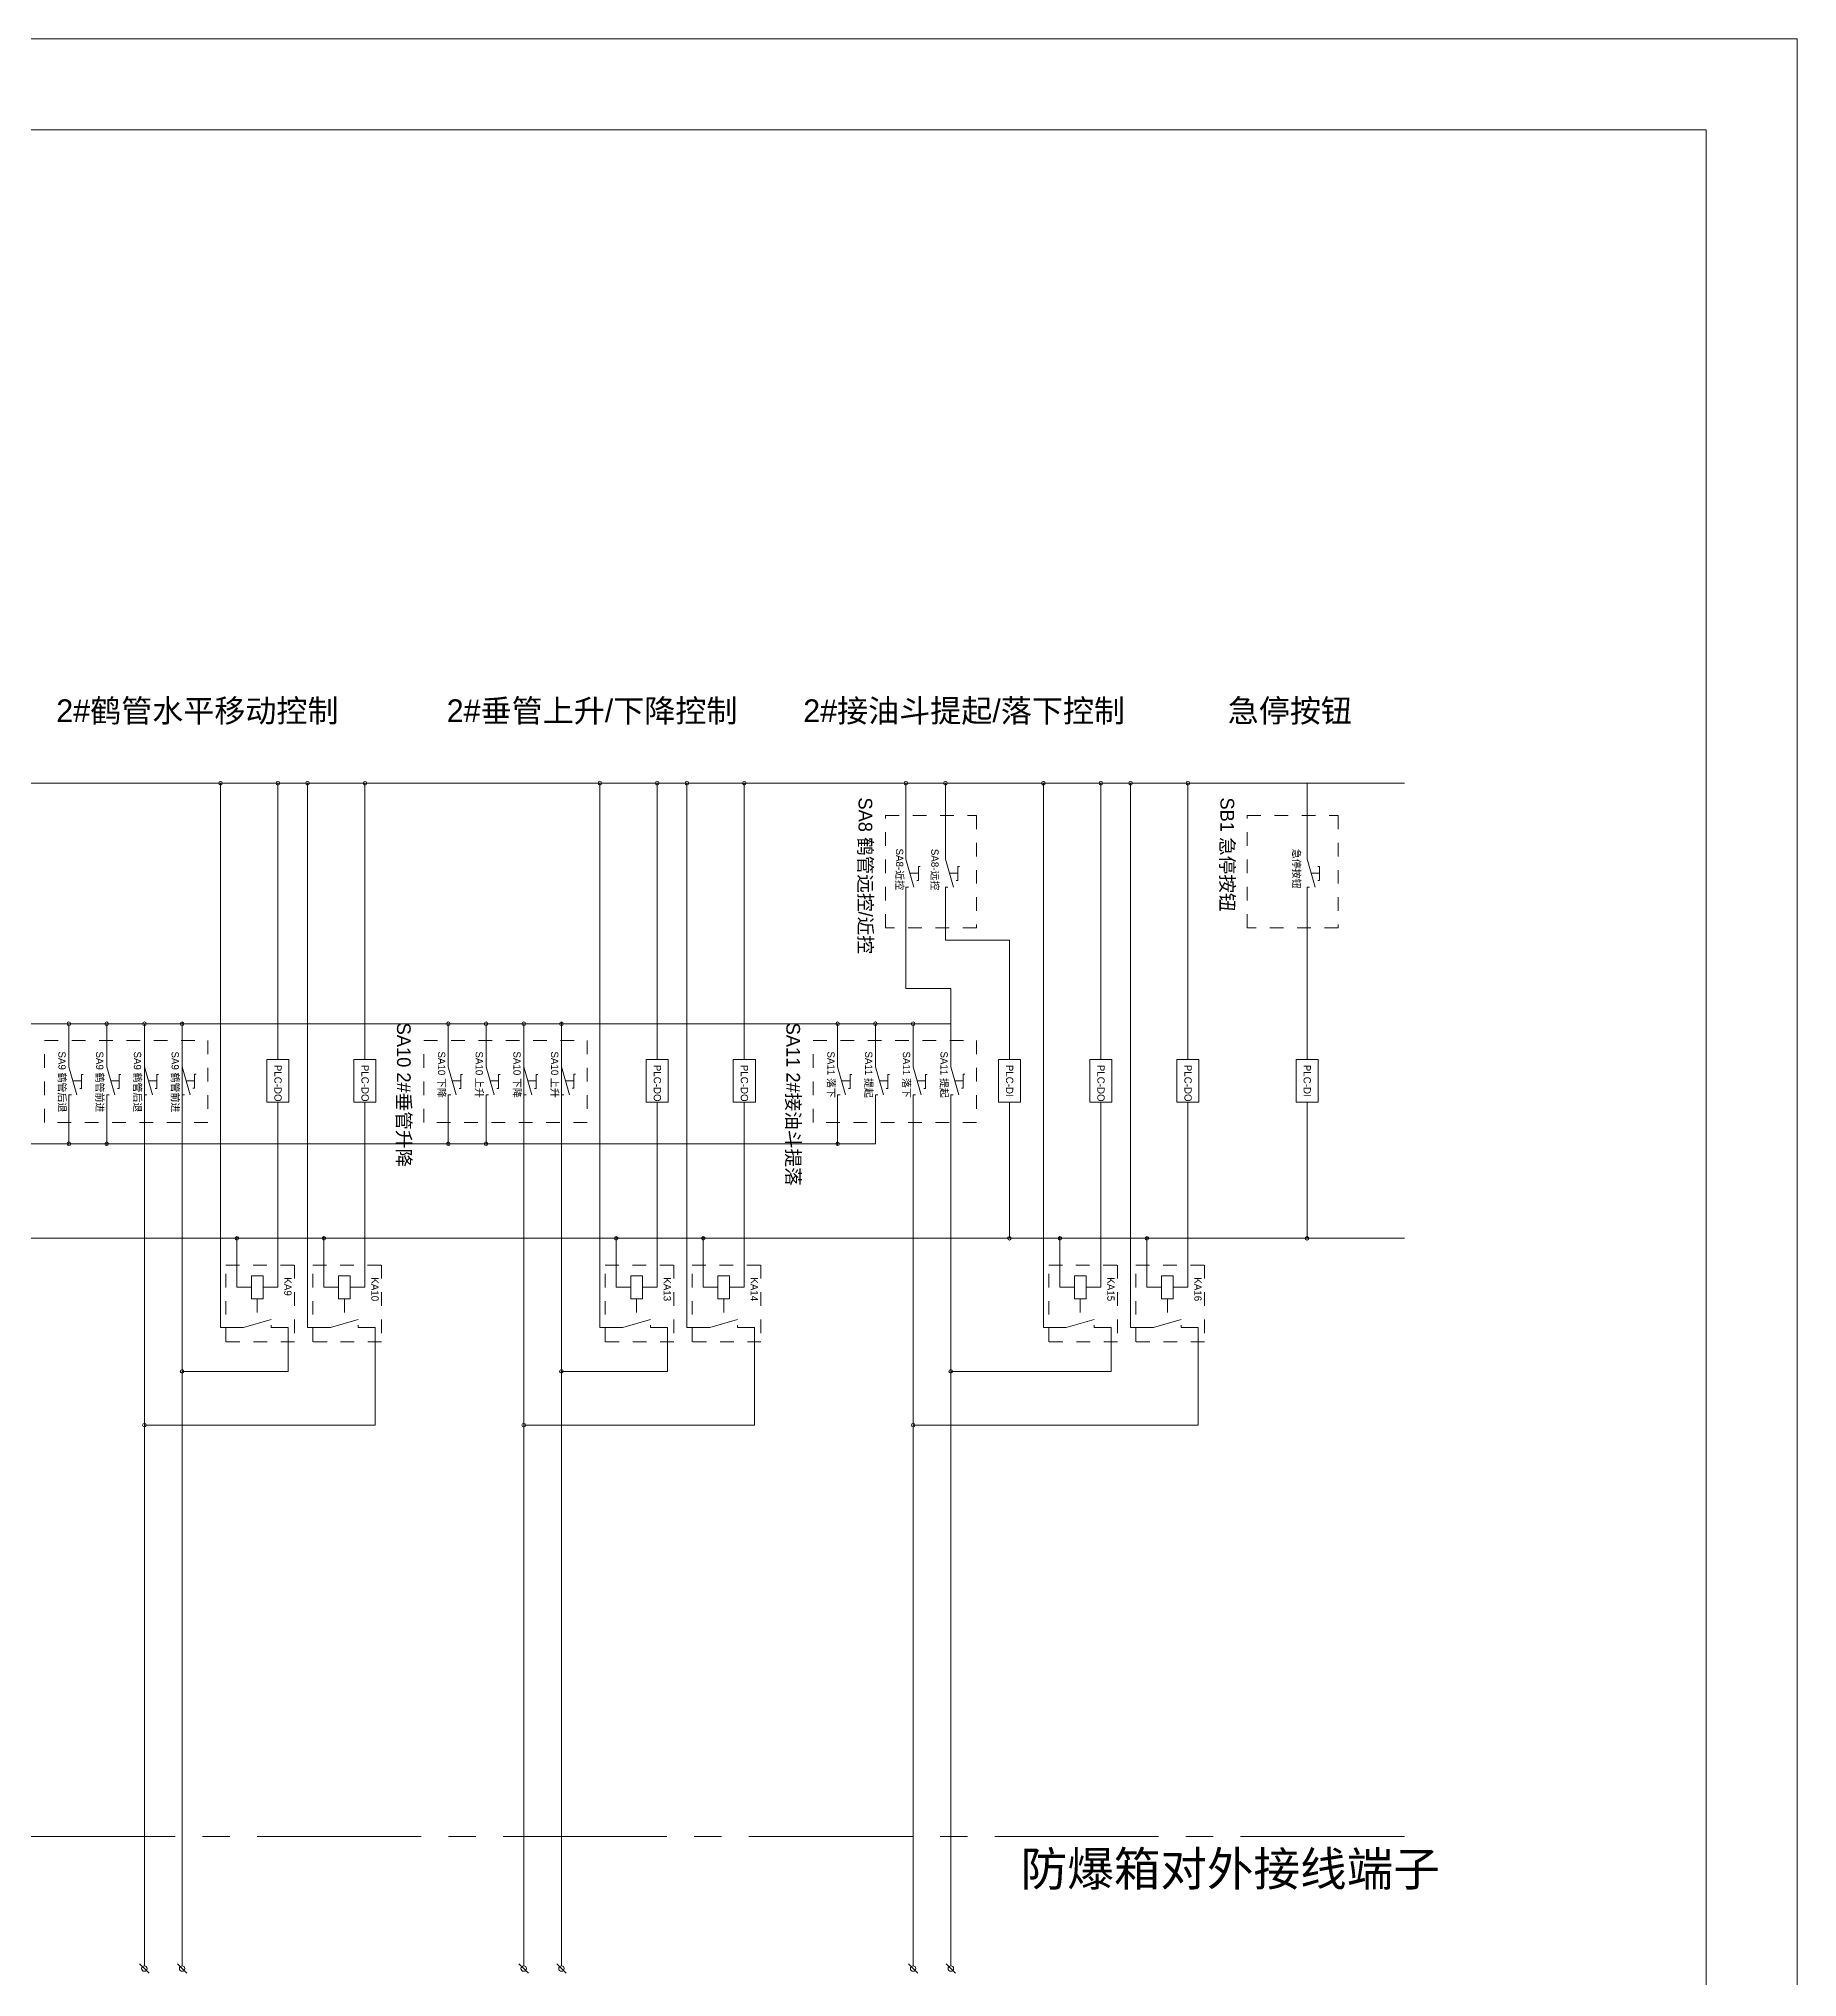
# Model space of a CAD drawing. Header units: millimetres. Extents: x 32721 to 103787, y 57624 to 127312.
# Drawn here: x 45216 to 46503, y 59004 to 60424 of the extents above; entities that cross this region are included whole.
import ezdxf

# ---------------------------------------------------------------- set-up
doc = ezdxf.new("R2010")
doc.units = ezdxf.units.MM
doc.header["$LTSCALE"] = 10
doc.linetypes.add('点画线', pattern=[18, 12, -2, 2, -2])
doc.linetypes.add('虚线', pattern=[2, 1, -1])
for name, color, linetype, lineweight in [('1轮廓实线层', 7, 'Continuous', 18), ('2细线层', 4, 'Continuous', 18), ('图框层', 7, 'Continuous', 18)]:
    doc.layers.add(name, color=color, linetype=linetype, lineweight=lineweight)
doc.styles.add('样式 1', font='SIMYOU.TTF', dxfattribs={"width": 0.75})

msp = doc.modelspace()

# ---------------------------------------------------------------- linework, layer by layer
at = {"layer": '1轮廓实线层'}
for p, q in [((42994.62, 59878.84), (46215.7, 59878.84)), ((45348.79, 59584.96), (45348.79, 59878.84)), ((45390.8, 59738.95), (45390.8, 59878.84)), ((45412.56, 59584.96), (45412.56, 59878.84)), ((45454.57, 59738.95), (45454.57, 59878.84)), ((45626.54, 59584.96), (45626.54, 59878.84)), ((45668.55, 59738.95), (45668.55, 59878.84)), ((45690.31, 59584.96), (45690.31, 59878.84)), ((45732.32, 59738.95), (45732.32, 59878.84)), ((45850.66, 59834.69), (45850.66, 59878.84)), ((45879.62, 59834.69), (45879.62, 59878.84)), ((45912.48, 59878.84), (45929.67, 59878.84)), ((45951.36, 59480.19), (45951.36, 59878.84)), ((45993.37, 59676.53), (45993.37, 59878.84)), ((46015.12, 59480.19), (46015.12, 59878.84)), ((46057.13, 59676.53), (46057.13, 59878.84)), ((46144.37, 59828.92), (46144.37, 59878.84)), ((45850.66, 59834.69), (45850.66, 59823.14)), ((45879.62, 59834.69), (45879.62, 59823.14)), ((46144.37, 59834.69), (46144.37, 59823.14)), ((45850.66, 59823.14), (45856.51, 59802.73)), ((45853.59, 59812.94), (45859.8, 59812.94)), ((45859.8, 59817.85), (45859.8, 59807.62)), ((45859.8, 59817.85), (45861.01, 59817.85)), ((45879.62, 59823.14), (45885.47, 59802.73)), ((45882.54, 59812.94), (45888.76, 59812.94)), ((45888.76, 59817.85), (45888.76, 59807.62)), ((45888.76, 59817.85), (45889.96, 59817.85)), ((46144.37, 59823.14), (46150.23, 59802.73)), ((46147.3, 59812.94), (46153.52, 59812.94)), ((46153.52, 59817.85), (46152.31, 59817.85)), ((46153.52, 59817.85), (46153.52, 59807.62)), ((45850.66, 59802.73), (45850.66, 59785.23)), ((45850.66, 59802.73), (45852.5, 59802.73)), ((45859.8, 59807.62), (45858.6, 59807.62)), ((45879.62, 59802.73), (45879.62, 59763.8)), ((45879.62, 59802.73), (45881.45, 59802.73)), ((45888.76, 59807.62), (45887.55, 59807.62)), ((46144.37, 59802.73), (46144.37, 59763.8)), ((46144.37, 59802.73), (46146.21, 59802.73)), ((46153.52, 59807.62), (46152.31, 59807.62)), ((45850.66, 59785.23), (45850.66, 59728.39)), ((45879.62, 59763.8), (45896.29, 59763.8)), ((45896.29, 59763.8), (45926.49, 59763.8)), ((45926.49, 59763.8), (45926.49, 59676.53)), ((46144.37, 59763.8), (46144.37, 59676.53)), ((45390.8, 59738.95), (45390.8, 59676.53)), ((45454.57, 59738.95), (45454.57, 59676.53)), ((45668.55, 59738.95), (45668.55, 59676.53)), ((45732.32, 59738.95), (45732.32, 59676.53)), ((45850.66, 59728.39), (45883.52, 59728.39)), ((45883.52, 59728.39), (45883.52, 59682.55)), ((45035.61, 59702.68), (45237.83, 59702.68)), ((45320.69, 59702.68), (45237.83, 59702.68)), ((45237.83, 59702.68), (45237.83, 59682.55)), ((45265.45, 59682.55), (45265.45, 59702.68)), ((45293.07, 59682.55), (45293.07, 59702.68)), ((45320.69, 59704.01), (45320.69, 59682.55)), ((45320.69, 59702.68), (45522.91, 59702.68)), ((45449.88, 59702.68), (45515.59, 59702.68)), ((45598.44, 59702.68), (45515.59, 59702.68)), ((45515.59, 59702.68), (45515.59, 59682.55)), ((45543.2, 59682.55), (45543.2, 59702.68)), ((45570.82, 59682.55), (45570.82, 59702.68)), ((45598.44, 59704.01), (45598.44, 59682.55)), ((45598.44, 59702.68), (45800.66, 59702.68)), ((45883.52, 59702.68), (45800.66, 59702.68)), ((45800.66, 59702.68), (45800.66, 59682.55)), ((45828.28, 59682.55), (45828.28, 59702.68)), ((45855.9, 59682.55), (45855.9, 59702.68)), ((45237.83, 59682.55), (45237.83, 59671)), ((45265.45, 59682.55), (45265.45, 59671)), ((45293.07, 59695.5), (45293.07, 59012.73)), ((45293.07, 59682.55), (45293.07, 59671)), ((45320.69, 59695.5), (45320.69, 59012.73)), ((45320.69, 59682.55), (45320.69, 59671)), ((45515.59, 59682.55), (45515.59, 59671)), ((45543.2, 59682.55), (45543.2, 59671)), ((45570.82, 59695.5), (45570.82, 59012.73)), ((45570.82, 59682.55), (45570.82, 59671)), ((45598.44, 59695.5), (45598.44, 59012.73)), ((45598.44, 59682.55), (45598.44, 59671)), ((45800.66, 59682.55), (45800.66, 59671)), ((45828.28, 59682.55), (45828.28, 59671)), ((45855.9, 59682.55), (45855.9, 59671)), ((45883.52, 59682.55), (45883.52, 59671)), ((45237.83, 59671), (45243.69, 59650.59)), ((45265.45, 59671), (45271.31, 59650.59)), ((45293.07, 59671), (45298.92, 59650.59)), ((45320.69, 59671), (45326.54, 59650.59)), ((45515.59, 59671), (45521.44, 59650.59)), ((45543.2, 59671), (45549.06, 59650.59)), ((45570.82, 59671), (45576.68, 59650.59)), ((45598.44, 59671), (45604.3, 59650.59)), ((45800.66, 59671), (45806.52, 59650.59)), ((45828.28, 59671), (45834.14, 59650.59)), ((45855.9, 59671), (45861.75, 59650.59)), ((45883.52, 59671), (45889.37, 59650.59)), ((45240.76, 59660.79), (45246.97, 59660.79)), ((45246.97, 59655.27), (45245.77, 59655.27)), ((45246.97, 59665.5), (45246.97, 59655.27)), ((45246.97, 59665.5), (45248.18, 59665.5)), ((45268.38, 59660.79), (45274.59, 59660.79)), ((45274.59, 59655.27), (45273.39, 59655.27)), ((45274.59, 59665.5), (45274.59, 59655.27)), ((45274.59, 59665.5), (45275.8, 59665.5)), ((45296, 59660.79), (45302.21, 59660.79)), ((45302.21, 59655.27), (45301.01, 59655.27)), ((45302.21, 59665.5), (45302.21, 59655.27)), ((45302.21, 59665.5), (45303.42, 59665.5)), ((45323.62, 59660.79), (45329.83, 59660.79)), ((45329.83, 59655.47), (45328.63, 59655.47)), ((45329.83, 59665.7), (45329.83, 59655.47)), ((45329.83, 59665.7), (45331.04, 59665.7)), ((45518.51, 59660.79), (45524.73, 59660.79)), ((45524.73, 59655.27), (45523.52, 59655.27)), ((45524.73, 59665.5), (45524.73, 59655.27)), ((45524.73, 59665.5), (45525.93, 59665.5)), ((45546.13, 59660.79), (45552.35, 59660.79)), ((45552.35, 59655.27), (45551.14, 59655.27)), ((45552.35, 59665.5), (45552.35, 59655.27)), ((45552.35, 59665.5), (45553.55, 59665.5)), ((45573.75, 59660.79), (45579.97, 59660.79)), ((45579.97, 59655.27), (45578.76, 59655.27)), ((45579.97, 59665.5), (45579.97, 59655.27)), ((45579.97, 59665.5), (45581.17, 59665.5)), ((45601.37, 59660.79), (45607.59, 59660.79)), ((45607.59, 59655.47), (45606.38, 59655.47)), ((45607.59, 59665.7), (45607.59, 59655.47)), ((45607.59, 59665.7), (45608.79, 59665.7)), ((45803.59, 59660.79), (45809.81, 59660.79)), ((45809.81, 59655.27), (45808.6, 59655.27)), ((45809.81, 59665.5), (45809.81, 59655.27)), ((45809.81, 59665.5), (45811.01, 59665.5)), ((45831.21, 59660.79), (45837.42, 59660.79)), ((45837.42, 59655.27), (45836.22, 59655.27)), ((45837.42, 59665.5), (45837.42, 59655.27)), ((45837.42, 59665.5), (45838.63, 59665.5)), ((45858.83, 59660.79), (45865.04, 59660.79)), ((45865.04, 59655.27), (45863.84, 59655.27)), ((45865.04, 59665.5), (45865.04, 59655.27)), ((45865.04, 59665.5), (45866.25, 59665.5)), ((45886.45, 59660.79), (45892.66, 59660.79)), ((45892.66, 59655.47), (45891.46, 59655.47)), ((45892.66, 59665.7), (45892.66, 59655.47)), ((45892.66, 59665.7), (45893.87, 59665.7)), ((45237.83, 59650.59), (45237.83, 59633.08)), ((45237.83, 59650.59), (45239.67, 59650.59)), ((45265.45, 59650.59), (45265.45, 59633.08)), ((45265.45, 59650.59), (45267.29, 59650.59)), ((45293.07, 59650.59), (45293.07, 59633.08)), ((45293.07, 59650.59), (45294.91, 59650.59)), ((45320.69, 59650.59), (45320.69, 59633.08)), ((45320.69, 59650.59), (45322.53, 59650.59)), ((45390.8, 59645.17), (45390.8, 59552.07)), ((45454.57, 59645.17), (45454.57, 59552.07)), ((45515.59, 59650.59), (45515.59, 59633.08)), ((45515.59, 59650.59), (45517.42, 59650.59)), ((45543.2, 59650.59), (45543.2, 59633.08)), ((45543.2, 59650.59), (45545.04, 59650.59)), ((45570.82, 59650.59), (45570.82, 59633.08)), ((45570.82, 59650.59), (45572.66, 59650.59)), ((45598.44, 59650.59), (45598.44, 59633.08)), ((45598.44, 59650.59), (45600.28, 59650.59)), ((45668.55, 59645.17), (45668.55, 59552.07)), ((45732.32, 59645.17), (45732.32, 59552.07)), ((45800.66, 59650.59), (45800.66, 59633.08)), ((45800.66, 59650.59), (45802.5, 59650.59)), ((45828.28, 59650.59), (45828.28, 59633.08)), ((45828.28, 59650.59), (45830.12, 59650.59)), ((45855.9, 59650.59), (45855.9, 59633.08)), ((45855.9, 59650.59), (45857.74, 59650.59)), ((45883.52, 59650.59), (45883.52, 59633.08)), ((45883.52, 59650.59), (45885.36, 59650.59)), ((45926.49, 59645.17), (45926.49, 59545.54)), ((45993.37, 59645.17), (45993.37, 59509.72)), ((46057.13, 59645.17), (46057.13, 59509.72)), ((46144.37, 59645.17), (46144.37, 59545.54)), ((45237.83, 59633.08), (45237.83, 59613.43)), ((45265.45, 59633.08), (45265.45, 59613.43)), ((45515.59, 59633.08), (45515.59, 59613.43)), ((45543.2, 59633.08), (45543.2, 59613.43)), ((45800.66, 59633.08), (45800.66, 59613.43)), ((45828.28, 59633.08), (45828.28, 59614.77)), ((45855.9, 59633.08), (45855.9, 59012.73)), ((45883.52, 59633.08), (45883.52, 59012.73)), ((45828.28, 59614.77), (44316.75, 59614.77)), ((45348.79, 59584.96), (45348.79, 59480.19)), ((45412.56, 59584.96), (45412.56, 59480.19)), ((45626.54, 59584.96), (45626.54, 59480.19)), ((45690.31, 59584.96), (45690.31, 59480.19)), ((46215.7, 59545.54), (43033.65, 59545.54)), ((45360.79, 59546.87), (45360.79, 59530.81)), ((45390.8, 59552.07), (45390.8, 59509.72)), ((45424.55, 59546.87), (45424.55, 59530.81)), ((45454.57, 59552.07), (45454.57, 59509.72)), ((45638.54, 59546.87), (45638.54, 59530.81)), ((45668.55, 59552.07), (45668.55, 59509.72)), ((45702.31, 59546.87), (45702.31, 59530.81)), ((45732.32, 59552.07), (45732.32, 59509.72)), ((45963.35, 59546.87), (45963.35, 59530.81)), ((46027.12, 59546.87), (46027.12, 59530.81)), ((45360.79, 59509.72), (45360.79, 59530.81)), ((45424.55, 59509.72), (45424.55, 59530.81)), ((45638.54, 59509.72), (45638.54, 59530.81)), ((45702.31, 59509.72), (45702.31, 59530.81)), ((45963.35, 59509.72), (45963.35, 59530.81)), ((46027.12, 59509.72), (46027.12, 59530.81)), ((45371.42, 59509.72), (45360.79, 59509.72)), ((45380.06, 59509.72), (45390.8, 59509.72)), ((45435.19, 59509.72), (45424.55, 59509.72)), ((45443.82, 59509.72), (45454.57, 59509.72)), ((45649.17, 59509.72), (45638.54, 59509.72)), ((45657.81, 59509.72), (45668.55, 59509.72)), ((45712.94, 59509.72), (45702.31, 59509.72)), ((45721.58, 59509.72), (45732.32, 59509.72)), ((45973.99, 59509.72), (45963.35, 59509.72)), ((45982.62, 59509.72), (45993.37, 59509.72)), ((46037.75, 59509.72), (46027.12, 59509.72)), ((46046.39, 59509.72), (46057.13, 59509.72)), ((45365.53, 59480.19), (45385.94, 59486.04)), ((45429.3, 59480.19), (45449.71, 59486.04)), ((45643.29, 59480.19), (45663.7, 59486.04)), ((45707.05, 59480.19), (45727.46, 59486.04)), ((45968.1, 59480.19), (45988.51, 59486.04)), ((46031.87, 59480.19), (46052.28, 59486.04)), ((45348.79, 59480.19), (45365.53, 59480.19)), ((45385.94, 59480.19), (45385.94, 59482.03)), ((45385.94, 59480.19), (45398.32, 59480.19)), ((45398.32, 59480.19), (45398.32, 59461.4)), ((45412.56, 59480.19), (45429.3, 59480.19)), ((45449.71, 59480.19), (45449.71, 59482.03)), ((45449.71, 59480.19), (45462.09, 59480.19)), ((45462.09, 59480.19), (45462.09, 59461.4)), ((45626.54, 59480.19), (45643.29, 59480.19)), ((45663.7, 59480.19), (45663.7, 59482.03)), ((45663.7, 59480.19), (45676.07, 59480.19)), ((45676.07, 59480.19), (45676.07, 59461.4)), ((45690.31, 59480.19), (45707.05, 59480.19)), ((45727.46, 59480.19), (45727.46, 59482.03)), ((45727.46, 59480.19), (45739.84, 59480.19)), ((45739.84, 59480.19), (45739.84, 59461.4)), ((45951.36, 59480.19), (45968.1, 59480.19)), ((45988.51, 59480.19), (45988.51, 59482.03)), ((45988.51, 59480.19), (46000.88, 59480.19)), ((46000.88, 59480.19), (46000.88, 59461.4)), ((46015.12, 59480.19), (46031.87, 59480.19)), ((46052.28, 59480.19), (46052.28, 59482.03)), ((46052.28, 59480.19), (46064.65, 59480.19)), ((46064.65, 59480.19), (46064.65, 59461.4)), ((45398.32, 59461.4), (45398.32, 59448.08)), ((45462.09, 59461.4), (45462.09, 59408.68)), ((45676.07, 59461.4), (45676.07, 59448.08)), ((45739.84, 59461.4), (45739.84, 59408.68)), ((46000.88, 59461.4), (46000.88, 59448.08)), ((46064.65, 59461.4), (46064.65, 59408.68)), ((45398.32, 59448.08), (45320.69, 59448.08)), ((45676.07, 59448.08), (45598.44, 59448.08)), ((46000.88, 59448.08), (45883.52, 59448.08)), ((45462.09, 59408.68), (45293.07, 59408.68)), ((45739.84, 59408.68), (45570.82, 59408.68)), ((46064.65, 59408.68), (45855.9, 59408.68)), ((45293.07, 59010.71), (45289.6, 59014.19)), ((45293.07, 59010.71), (45296.55, 59007.24)), ((45320.69, 59010.71), (45317.22, 59014.19)), ((45320.69, 59010.71), (45324.16, 59007.24)), ((45570.82, 59010.71), (45567.35, 59014.19)), ((45570.82, 59010.71), (45574.3, 59007.24)), ((45598.44, 59010.71), (45594.97, 59014.19)), ((45598.44, 59010.71), (45601.92, 59007.24)), ((45855.9, 59010.71), (45852.43, 59014.19)), ((45855.9, 59010.71), (45859.38, 59007.24)), ((45883.52, 59010.71), (45880.05, 59014.19)), ((45883.52, 59010.71), (45887, 59007.24))]:
    msp.add_line(p, q, dxfattribs=at)
at = {"layer": '1轮廓实线层', "linetype": '虚线'}
for p, q in [((45375.74, 59501.27), (45375.74, 59483.11)), ((45439.51, 59501.27), (45439.51, 59483.11)), ((45653.49, 59501.27), (45653.49, 59483.11)), ((45717.26, 59501.27), (45717.26, 59483.11)), ((45978.3, 59501.27), (45978.3, 59483.11)), ((46042.07, 59501.27), (46042.07, 59483.11))]:
    msp.add_line(p, q, dxfattribs=at)
at = {"layer": '1轮廓实线层', "linetype": '点画线'}
msp.add_line((46215.7, 59107.45), (43004.18, 59107.45), dxfattribs=at)
at = {"layer": '1轮廓实线层', "linetype": '虚线'}
for points in [[(45902.31, 59855.26), (45902.31, 59772.88), (45835.82, 59772.88), (45835.82, 59855.26)], [(46167.07, 59855.26), (46167.07, 59772.88), (46100.57, 59772.88), (46100.57, 59855.26)], [(45339.48, 59690.35), (45339.48, 59630.3), (45219.89, 59630.3), (45219.89, 59690.35)], [(45617.23, 59690.35), (45617.23, 59630.3), (45497.64, 59630.3), (45497.64, 59690.35)], [(45902.31, 59690.35), (45902.31, 59630.3), (45782.72, 59630.3), (45782.72, 59690.35)], [(45403.01, 59525.98), (45403.01, 59469.62), (45352.62, 59469.62), (45352.62, 59525.98)], [(45466.78, 59525.98), (45466.78, 59469.62), (45416.38, 59469.62), (45416.38, 59525.98)], [(45680.77, 59525.98), (45680.77, 59469.62), (45630.37, 59469.62), (45630.37, 59525.98)], [(45744.54, 59525.98), (45744.54, 59469.62), (45694.14, 59469.62), (45694.14, 59525.98)], [(46005.58, 59525.98), (46005.58, 59469.62), (45955.18, 59469.62), (45955.18, 59525.98)], [(46069.35, 59525.98), (46069.35, 59469.62), (46018.95, 59469.62), (46018.95, 59525.98)]]:
    msp.add_lwpolyline(points, close=True, dxfattribs=at)
at = {"layer": '1轮廓实线层'}
for points in [[(45398.88, 59676.53), (45398.88, 59645.17), (45382.72, 59645.17), (45382.72, 59676.53)], [(45462.65, 59676.53), (45462.65, 59645.17), (45446.49, 59645.17), (45446.49, 59676.53)], [(45676.64, 59676.53), (45676.64, 59645.17), (45660.47, 59645.17), (45660.47, 59676.53)], [(45740.4, 59676.53), (45740.4, 59645.17), (45724.24, 59645.17), (45724.24, 59676.53)], [(45934.57, 59676.53), (45934.57, 59645.17), (45918.41, 59645.17), (45918.41, 59676.53)], [(46001.45, 59676.53), (46001.45, 59645.17), (45985.28, 59645.17), (45985.28, 59676.53)], [(46065.22, 59676.53), (46065.22, 59645.17), (46049.05, 59645.17), (46049.05, 59676.53)], [(46152.45, 59676.53), (46152.45, 59645.17), (46136.29, 59645.17), (46136.29, 59676.53)], [(45380.06, 59518.16), (45380.06, 59501.27), (45371.42, 59501.27), (45371.42, 59518.16)], [(45443.82, 59518.16), (45443.82, 59501.27), (45435.19, 59501.27), (45435.19, 59518.16)], [(45657.81, 59518.16), (45657.81, 59501.27), (45649.17, 59501.27), (45649.17, 59518.16)], [(45721.58, 59518.16), (45721.58, 59501.27), (45712.94, 59501.27), (45712.94, 59518.16)], [(45982.62, 59518.16), (45982.62, 59501.27), (45973.99, 59501.27), (45973.99, 59518.16)], [(46046.39, 59518.16), (46046.39, 59501.27), (46037.75, 59501.27), (46037.75, 59518.16)]]:
    msp.add_lwpolyline(points, close=True, dxfattribs=at)
for centre, radius in [((45348.79, 59878.84), 1.33), ((45390.8, 59878.84), 1.33), ((45412.56, 59878.84), 1.33), ((45454.57, 59878.84), 1.33), ((45626.54, 59878.84), 1.33), ((45668.55, 59878.84), 1.33), ((45690.31, 59878.84), 1.33), ((45732.32, 59878.84), 1.33), ((45850.66, 59878.84), 1.33), ((45879.62, 59878.84), 1.33), ((45951.25, 59878.84), 1.33), ((45951.36, 59878.84), 1.33), ((45993.37, 59878.84), 1.33), ((46015.12, 59878.84), 1.33), ((46057.13, 59878.84), 1.33), ((45237.83, 59702.68), 1.33), ((45265.45, 59702.68), 1.33), ((45293.07, 59702.68), 1.33), ((45320.69, 59702.68), 1.33), ((45515.59, 59702.68), 1.33), ((45543.2, 59702.68), 1.33), ((45570.82, 59702.68), 1.33), ((45598.44, 59702.68), 1.33), ((45800.66, 59702.68), 1.33), ((45828.28, 59702.68), 1.33), ((45855.9, 59702.68), 1.33), ((45237.83, 59614.77), 1.33), ((45265.45, 59614.77), 1.33), ((45515.59, 59614.77), 1.33), ((45543.2, 59614.77), 1.33), ((45800.66, 59614.77), 1.33), ((45360.79, 59545.54), 1.33), ((45424.55, 59545.54), 1.33), ((45638.54, 59545.54), 1.33), ((45702.31, 59545.54), 1.33), ((45926.39, 59545.54), 1.33), ((45926.49, 59545.54), 1.33), ((45963.35, 59545.54), 1.33), ((45963.45, 59545.54), 1.33), ((46027.12, 59545.54), 1.33), ((46144.27, 59545.54), 1.33), ((46144.37, 59545.54), 1.33), ((45320.69, 59448.08), 1.33), ((45598.44, 59448.08), 1.33), ((45883.52, 59448.08), 1.33), ((45293.07, 59408.68), 1.33), ((45570.82, 59408.68), 1.33), ((45855.9, 59408.68), 1.33), ((45293.07, 59010.71), 2.01), ((45320.69, 59010.71), 2.01), ((45570.82, 59010.71), 2.01), ((45598.44, 59010.71), 2.01), ((45855.9, 59010.71), 2.01), ((45883.52, 59010.71), 2.01)]:
    msp.add_circle(centre, radius, dxfattribs=at)
at = {"layer": '2细线层'}
for q in [(42543.25, 60424.02), (46503.25, 57624.02)]:
    msp.add_line((46503.25, 60424.02), q, dxfattribs=at)
at = {"layer": '图框层'}
for q in [(42709.92, 60357.35), (46436.59, 57690.69)]:
    msp.add_line((46436.59, 60357.35), q, dxfattribs=at)

# ---------------------------------------------------------------- texts
at = {"layer": '1轮廓实线层', "style": '样式 1'}
for s, height, p in [('2#鹤管水平移动控制', 16.667, (45228.55, 59923.55)), ('2#垂管上升/下降控制', 16.6667, (45514.44, 59923.55)), ('2#接油斗提起/落下控制', 16.6667, (45775.48, 59923.55)), ('急停按钮', 16.667, (46086.33, 59923.55)), ('防爆箱对外接线端子', 25, (45934.65, 59071.26))]:
    msp.add_text(s, height=height, dxfattribs=at).set_placement(p)
for s, p in [('SA8-近控', (45843.37, 59830.99)), ('SA8-远控', (45869.19, 59830.76)), ('急停按钮', (46133.94, 59830.76)), ('PLC-DO', (45388.24, 59672.6)), ('PLC-DO', (45452.01, 59672.6)), ('PLC-DO', (45665.99, 59672.6)), ('PLC-DO', (45729.76, 59672.6)), ('PLC-DI', (45923.93, 59672.6)), ('PLC-DO', (45990.81, 59672.6)), ('PLC-DO', (46054.57, 59672.6)), ('PLC-DI', (46141.81, 59672.6)), ('KA9', (45395.48, 59516.93)), ('KA10', (45459.25, 59516.93)), ('KA13', (45673.23, 59516.93)), ('KA14', (45737, 59516.93)), ('KA15', (45998.05, 59516.93)), ('KA16', (46061.81, 59516.93))]:
    msp.add_text(s, height=5.333, rotation=270, dxfattribs=at).set_placement(p)
at = {"layer": '1轮廓实线层', "attachment_point": 7, "rotation": 270, "style": '样式 1'}
for s, insert, char_height, width in [('{\\W1;SA8 鹤管远控/近控}', (45814.86, 59868.39), 10, 180.0833), ('{\\W1;SB1 急停按钮}', (46079.84, 59868.39), 10, 126.75), ('{\\W1;SA10 2#垂管升降}', (45476.91, 59703.48), 10, 158.75), ('{\\W1;SA11 2#接油斗提落}', (45761.99, 59703.48), 10, 180.0833), ('{\\W1;SA9 鹤管后退}', (45229.5, 59682.38), 5.3333, 67.4222), ('{\\W1;SA9 鹤管前进}', (45257.12, 59682.38), 5.3333, 67.5111), ('{\\W1;SA9 鹤管后退}', (45284.74, 59682.38), 5.3333, 67.4222), ('{\\W1;SA9 鹤管前进}', (45312.36, 59682.38), 5.3333, 67.5111), ('{\\W1;SA10 下降}', (45507.43, 59682.38), 5.3333, 50.5333), ('{\\W1;SA10 上升}', (45534.99, 59682.38), 5.3333, 50.4444), ('{\\W1;SA10 下降}', (45562.67, 59682.38), 5.3333, 50.5333), ('{\\W1;SA10 上升}', (45590.23, 59682.38), 5.3333, 50.4444), ('{\\W1;SA11 落下}', (45792.57, 59682.38), 5.3333, 50.5333), ('{\\W1;SA11 提起}', (45820.07, 59682.38), 5.3333, 50.5333), ('{\\W1;SA11 落下}', (45847.81, 59682.38), 5.3333, 50.5333), ('{\\W1;SA11 提起}', (45875.31, 59682.38), 5.3333, 50.5333)]:
    msp.add_mtext(s, dxfattribs=dict(at, insert=insert, char_height=char_height, width=width))

doc.saveas('drawing.dxf')
